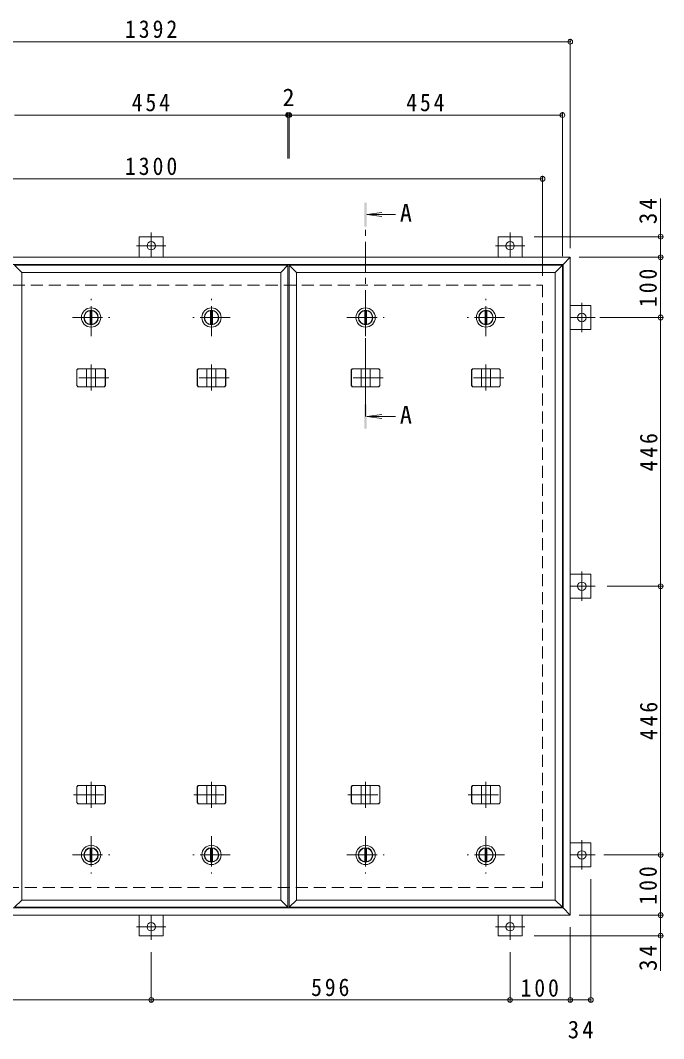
# Model space of a CAD drawing. Units: millimetres at full size, sheet at 1:10. Extents: x -2620 to 2545, y -1958 to 1408.
# Drawn here: x -1294 to -226, y -282 to 1408 of the extents above; entities that cross this region are included whole.
import ezdxf
from ezdxf.enums import TextEntityAlignment as Align

# ---------------------------------------------------------------- set-up
doc = ezdxf.new("R2010")
doc.units = ezdxf.units.MM
doc.header["$LTSCALE"] = 10
doc.header["$PDMODE"] = 32
doc.header["$PDSIZE"] = 8
doc.linetypes.add('CHAIN1', pattern=[8, 5, -1, 1, -1])
doc.linetypes.add('DASHED2', pattern=[3, 2, -1])
for name, color, linetype, lineweight in [('C-1', 2, 'Continuous', 9), ('C-2', 3, 'Continuous', 9), ('C-3', 4, 'Continuous', 9), ('C-5', 4, 'Continuous', 9), ('C-C', 2, 'Continuous', 9), ('C-E', 3, 'Continuous', 9), ('C-F', 7, 'Continuous', 9)]:
    doc.layers.add(name, color=color, linetype=linetype, lineweight=lineweight)
doc.styles.add('ＭＳ ゴシック', font='')
doc.styles.get('ＭＳ ゴシック').set_extended_font_data('MS Gothic')

msp = doc.modelspace()

# ---------------------------------------------------------------- linework, layer by layer
at = {"layer": 'C-1', "linetype": 'DASHED2'}
for p, q in [((-1726.96, 969.07), (-426.96, 969.07)), ((-426.96, 969.07), (-426.96, -30.93)), ((-426.96, -30.93), (-1726.96, -30.93))]:
    msp.add_line(p, q, dxfattribs=at)
at = {"layer": 'C-1', "linetype": 'CHAIN1'}
for p, q in [((-976.96, 884.07), (-976.96, 946.07)), ((-520.96, 884.07), (-520.96, 946.07)), ((-945.96, 915.07), (-1007.96, 915.07)), ((-489.96, 915.07), (-551.96, 915.07)), ((-1176.96, 54.07), (-1176.96, -7.93)), ((-720.96, 54.07), (-720.96, -7.93)), ((-1207.96, 23.07), (-1145.96, 23.07)), ((-751.96, 23.07), (-689.96, 23.07))]:
    msp.add_line(p, q, dxfattribs=at)
at = {"layer": 'C-1'}
for p, q in [((-978.46, 926.47), (-978.46, 903.67)), ((-975.46, 926.47), (-975.46, 903.67)), ((-522.46, 926.47), (-522.46, 903.67)), ((-519.46, 926.47), (-519.46, 903.67)), ((-1178.46, 11.67), (-1178.46, 34.47)), ((-1175.46, 11.67), (-1175.46, 34.47)), ((-722.46, 11.67), (-722.46, 34.47)), ((-719.46, 11.67), (-719.46, 34.47))]:
    msp.add_line(p, q, dxfattribs=at)
for centre, radius in [((-976.96, 915.07), 16), ((-520.96, 915.07), 16), ((-976.96, 915.07), 12), ((-976.96, 915.07), 11.5), ((-520.96, 915.07), 12), ((-520.96, 915.07), 11.5), ((-1176.96, 23.07), 16), ((-1176.96, 23.07), 12), ((-1176.96, 23.07), 11.5), ((-720.96, 23.07), 16), ((-720.96, 23.07), 12), ((-720.96, 23.07), 11.5)]:
    msp.add_circle(centre, radius, dxfattribs=at)
at = {"layer": 'C-2'}
for p, q in [((-849.96, 1002.07), (-849.96, -63.93)), ((-847.96, 1002.07), (-847.96, -63.93)), ((-393.96, 1002.07), (-393.96, -63.93)), ((-861.96, 990.07), (-861.96, -51.93)), ((-405.96, 990.07), (-405.96, -51.93)), ((-1303.96, -63.93), (-849.96, -63.93)), ((-847.96, -63.93), (-393.96, -63.93))]:
    msp.add_line(p, q, dxfattribs=at)
for points in [[(-1291.96, 990.07), (-1303.96, 1002.07), (-849.96, 1002.07)], [(-1291.96, 990.07), (-861.96, 990.07), (-849.96, 1002.07)], [(-835.96, 990.07), (-847.96, 1002.07), (-393.96, 1002.07)], [(-835.96, 990.07), (-405.96, 990.07), (-393.96, 1002.07)], [(-1291.96, 990.07), (-1291.96, -51.93), (-1303.96, -63.93)], [(-835.96, 990.07), (-835.96, -51.93), (-847.96, -63.93)], [(-1291.96, -51.93), (-861.96, -51.93), (-849.96, -63.93)], [(-835.96, -51.93), (-405.96, -51.93), (-393.96, -63.93)]]:
    msp.add_lwpolyline(points, dxfattribs=at)
at = {"layer": 'C-3', "color": 2}
for p, q in [((-1772.96, 1015.07), (-380.96, 1015.07)), ((-392.96, 1003.07), (-380.96, 1015.07)), ((-380.96, 1015.07), (-380.96, -76.93)), ((-1760.96, 1003.07), (-392.96, 1003.07)), ((-392.96, -64.93), (-392.96, 1003.07)), ((-392.96, -64.93), (-1760.96, -64.93)), ((-392.96, -64.93), (-380.96, -76.93)), ((-380.96, -76.93), (-1772.96, -76.93))]:
    msp.add_line(p, q, dxfattribs=at)
at = {"layer": 'C-3'}
for p, q in [((-1200.79, 828.07), (-1199.06, 830.07)), ((-1200.39, 828.07), (-1198.66, 830.07)), ((-1154.86, 830.07), (-1199.06, 830.07)), ((-1184.46, 800.07), (-1184.46, 830.07)), ((-1169.46, 800.07), (-1169.46, 830.07)), ((-1153.52, 828.07), (-1155.26, 830.07)), ((-1153.12, 828.07), (-1154.86, 830.07)), ((-1000.79, 828.07), (-999.06, 830.07)), ((-1000.39, 828.07), (-998.66, 830.07)), ((-954.86, 830.07), (-999.06, 830.07)), ((-984.46, 800.07), (-984.46, 830.07)), ((-969.46, 800.07), (-969.46, 830.07)), ((-953.52, 828.07), (-955.26, 830.07)), ((-953.12, 828.07), (-954.86, 830.07)), ((-744.79, 828.07), (-743.06, 830.07)), ((-744.39, 828.07), (-742.66, 830.07)), ((-698.86, 830.07), (-743.06, 830.07)), ((-728.46, 800.07), (-728.46, 830.07)), ((-713.46, 800.07), (-713.46, 830.07)), ((-697.52, 828.07), (-699.26, 830.07)), ((-697.12, 828.07), (-698.86, 830.07)), ((-544.79, 828.07), (-543.06, 830.07)), ((-544.39, 828.07), (-542.66, 830.07)), ((-498.86, 830.07), (-543.06, 830.07)), ((-528.46, 800.07), (-528.46, 830.07)), ((-513.46, 800.07), (-513.46, 830.07)), ((-497.52, 828.07), (-499.26, 830.07)), ((-497.12, 828.07), (-498.86, 830.07)), ((-1200.79, 802.07), (-1200.79, 828.07)), ((-1200.39, 828.07), (-1200.79, 828.07)), ((-1200.39, 802.07), (-1200.39, 828.07)), ((-1153.52, 802.07), (-1153.52, 828.07)), ((-1153.52, 828.07), (-1153.12, 828.07)), ((-1153.12, 802.07), (-1153.12, 828.07)), ((-1000.79, 802.07), (-1000.79, 828.07)), ((-1000.39, 828.07), (-1000.79, 828.07)), ((-1000.39, 802.07), (-1000.39, 828.07)), ((-953.52, 802.07), (-953.52, 828.07)), ((-953.52, 828.07), (-953.12, 828.07)), ((-953.12, 802.07), (-953.12, 828.07)), ((-744.79, 802.07), (-744.79, 828.07)), ((-744.39, 828.07), (-744.79, 828.07)), ((-744.39, 802.07), (-744.39, 828.07)), ((-697.52, 802.07), (-697.52, 828.07)), ((-697.52, 828.07), (-697.12, 828.07)), ((-697.12, 802.07), (-697.12, 828.07)), ((-544.79, 802.07), (-544.79, 828.07)), ((-544.39, 828.07), (-544.79, 828.07)), ((-544.39, 802.07), (-544.39, 828.07)), ((-497.52, 802.07), (-497.52, 828.07)), ((-497.52, 828.07), (-497.12, 828.07)), ((-497.12, 802.07), (-497.12, 828.07)), ((-1200.79, 802.07), (-1199.06, 800.07)), ((-1200.39, 802.07), (-1200.79, 802.07)), ((-1200.39, 802.07), (-1198.66, 800.07)), ((-1199.06, 800.07), (-1154.86, 800.07)), ((-1153.52, 802.07), (-1155.26, 800.07)), ((-1153.12, 802.07), (-1154.86, 800.07)), ((-1153.52, 802.07), (-1153.12, 802.07)), ((-1000.79, 802.07), (-999.06, 800.07)), ((-1000.39, 802.07), (-1000.79, 802.07)), ((-1000.39, 802.07), (-998.66, 800.07)), ((-999.06, 800.07), (-954.86, 800.07)), ((-953.52, 802.07), (-955.26, 800.07)), ((-953.12, 802.07), (-954.86, 800.07)), ((-953.52, 802.07), (-953.12, 802.07)), ((-744.79, 802.07), (-743.06, 800.07)), ((-744.39, 802.07), (-744.79, 802.07)), ((-744.39, 802.07), (-742.66, 800.07)), ((-743.06, 800.07), (-698.86, 800.07)), ((-697.52, 802.07), (-699.26, 800.07)), ((-697.12, 802.07), (-698.86, 800.07)), ((-697.52, 802.07), (-697.12, 802.07)), ((-544.79, 802.07), (-543.06, 800.07)), ((-544.39, 802.07), (-544.79, 802.07)), ((-544.39, 802.07), (-542.66, 800.07)), ((-543.06, 800.07), (-498.86, 800.07)), ((-497.52, 802.07), (-499.26, 800.07)), ((-497.12, 802.07), (-498.86, 800.07)), ((-497.52, 802.07), (-497.12, 802.07)), ((-1200.79, 136.07), (-1199.06, 138.07)), ((-1200.39, 136.07), (-1200.79, 136.07)), ((-1200.79, 136.07), (-1200.79, 110.07)), ((-1200.39, 136.07), (-1198.66, 138.07)), ((-1200.39, 136.07), (-1200.39, 110.07)), ((-1154.86, 138.07), (-1199.06, 138.07)), ((-1184.46, 138.07), (-1184.46, 108.07)), ((-1169.46, 138.07), (-1169.46, 108.07)), ((-1153.52, 136.07), (-1155.26, 138.07)), ((-1153.12, 136.07), (-1154.86, 138.07)), ((-1153.52, 136.07), (-1153.12, 136.07)), ((-1153.52, 136.07), (-1153.52, 110.07)), ((-1153.12, 136.07), (-1153.12, 110.07)), ((-1000.79, 136.07), (-999.06, 138.07)), ((-1000.39, 136.07), (-1000.79, 136.07)), ((-1000.79, 136.07), (-1000.79, 110.07)), ((-1000.39, 136.07), (-998.66, 138.07)), ((-1000.39, 136.07), (-1000.39, 110.07)), ((-954.86, 138.07), (-999.06, 138.07)), ((-984.46, 138.07), (-984.46, 108.07)), ((-969.46, 138.07), (-969.46, 108.07)), ((-953.52, 136.07), (-955.26, 138.07)), ((-953.12, 136.07), (-954.86, 138.07)), ((-953.52, 136.07), (-953.12, 136.07)), ((-953.52, 136.07), (-953.52, 110.07)), ((-953.12, 136.07), (-953.12, 110.07)), ((-744.79, 136.07), (-743.06, 138.07)), ((-744.39, 136.07), (-744.79, 136.07)), ((-744.79, 136.07), (-744.79, 110.07)), ((-744.39, 136.07), (-742.66, 138.07)), ((-744.39, 136.07), (-744.39, 110.07)), ((-698.86, 138.07), (-743.06, 138.07)), ((-728.46, 138.07), (-728.46, 108.07)), ((-713.46, 138.07), (-713.46, 108.07)), ((-697.52, 136.07), (-699.26, 138.07)), ((-697.12, 136.07), (-698.86, 138.07)), ((-697.52, 136.07), (-697.12, 136.07)), ((-697.52, 136.07), (-697.52, 110.07)), ((-697.12, 136.07), (-697.12, 110.07)), ((-544.79, 136.07), (-543.06, 138.07)), ((-544.39, 136.07), (-544.79, 136.07)), ((-544.79, 136.07), (-544.79, 110.07)), ((-544.39, 136.07), (-542.66, 138.07)), ((-544.39, 136.07), (-544.39, 110.07)), ((-498.86, 138.07), (-543.06, 138.07)), ((-528.46, 138.07), (-528.46, 108.07)), ((-513.46, 138.07), (-513.46, 108.07)), ((-497.52, 136.07), (-499.26, 138.07)), ((-497.12, 136.07), (-498.86, 138.07)), ((-497.52, 136.07), (-497.12, 136.07)), ((-497.52, 136.07), (-497.52, 110.07)), ((-497.12, 136.07), (-497.12, 110.07)), ((-1200.39, 110.07), (-1200.79, 110.07)), ((-1200.79, 110.07), (-1199.06, 108.07)), ((-1200.39, 110.07), (-1198.66, 108.07)), ((-1199.06, 108.07), (-1154.86, 108.07)), ((-1153.52, 110.07), (-1155.26, 108.07)), ((-1153.12, 110.07), (-1154.86, 108.07)), ((-1153.52, 110.07), (-1153.12, 110.07)), ((-1000.39, 110.07), (-1000.79, 110.07)), ((-1000.79, 110.07), (-999.06, 108.07)), ((-1000.39, 110.07), (-998.66, 108.07)), ((-999.06, 108.07), (-954.86, 108.07)), ((-953.52, 110.07), (-955.26, 108.07)), ((-953.12, 110.07), (-954.86, 108.07)), ((-953.52, 110.07), (-953.12, 110.07)), ((-744.39, 110.07), (-744.79, 110.07)), ((-744.79, 110.07), (-743.06, 108.07)), ((-744.39, 110.07), (-742.66, 108.07)), ((-743.06, 108.07), (-698.86, 108.07)), ((-697.52, 110.07), (-699.26, 108.07)), ((-697.12, 110.07), (-698.86, 108.07)), ((-697.52, 110.07), (-697.12, 110.07)), ((-544.39, 110.07), (-544.79, 110.07)), ((-544.79, 110.07), (-543.06, 108.07)), ((-544.39, 110.07), (-542.66, 108.07)), ((-543.06, 108.07), (-498.86, 108.07)), ((-497.52, 110.07), (-499.26, 108.07)), ((-497.12, 110.07), (-498.86, 108.07)), ((-497.52, 110.07), (-497.12, 110.07))]:
    msp.add_line(p, q, dxfattribs=at)
at = {"layer": 'C-3', "linetype": 'CHAIN1'}
for p, q in [((-1176.96, 837.19), (-1176.96, 793.95)), ((-976.96, 837.19), (-976.96, 793.95)), ((-720.96, 837.19), (-720.96, 793.95)), ((-520.96, 837.19), (-520.96, 793.95)), ((-1147.55, 815.07), (-1206.37, 815.07)), ((-947.55, 815.07), (-1006.37, 815.07)), ((-691.55, 815.07), (-750.37, 815.07)), ((-491.55, 815.07), (-550.37, 815.07)), ((-1176.96, 100.95), (-1176.96, 144.19)), ((-976.96, 100.95), (-976.96, 144.19)), ((-720.96, 100.95), (-720.96, 144.19)), ((-520.96, 100.95), (-520.96, 144.19)), ((-1206.37, 123.07), (-1147.55, 123.07)), ((-1006.37, 123.07), (-947.55, 123.07)), ((-750.37, 123.07), (-691.55, 123.07)), ((-550.37, 123.07), (-491.55, 123.07))]:
    msp.add_line(p, q, dxfattribs=at)
at = {"layer": 'C-5'}
for p, q in [((-718.96, 1085.89), (-694.17, 1089.15)), ((-718.96, 1085.89), (-694.17, 1082.62)), ((-718.96, 1085.89), (-671.49, 1085.89)), ((-718.96, 750.76), (-694.17, 754.02)), ((-718.96, 750.76), (-694.17, 747.5)), ((-718.96, 750.76), (-671.49, 750.76))]:
    msp.add_line(p, q, dxfattribs=at)
at = {"layer": 'C-5', "linetype": 'CHAIN1'}
msp.add_line((-720.96, 750.76), (-720.96, 1065.89), dxfattribs=at)
at = {"layer": 'C-5'}
for points in [[(-718.96, 1105.89), (-722.96, 1105.89), (-718.96, 1065.89), (-722.96, 1065.89)], [(-718.96, 730.76), (-722.96, 730.76), (-718.96, 770.76), (-722.96, 770.76)]]:
    msp.add_solid(points, dxfattribs=at)
at = {"layer": 'C-C', "linetype": 'CHAIN1'}
for p, q in [((-1176.96, 884.07), (-1176.96, 946.07)), ((-720.96, 884.07), (-720.96, 946.07)), ((-1207.96, 915.07), (-1145.96, 915.07)), ((-751.96, 915.07), (-689.96, 915.07)), ((-976.96, 54.07), (-976.96, -7.93)), ((-520.96, 54.07), (-520.96, -7.93)), ((-945.96, 23.07), (-1007.96, 23.07)), ((-489.96, 23.07), (-551.96, 23.07))]:
    msp.add_line(p, q, dxfattribs=at)
at = {"layer": 'C-C'}
for p, q in [((-1178.46, 926.47), (-1178.46, 903.67)), ((-1175.46, 926.47), (-1175.46, 903.67)), ((-722.46, 926.47), (-722.46, 903.67)), ((-719.46, 926.47), (-719.46, 903.67)), ((-978.46, 11.67), (-978.46, 34.47)), ((-975.46, 11.67), (-975.46, 34.47)), ((-522.46, 11.67), (-522.46, 34.47)), ((-519.46, 11.67), (-519.46, 34.47))]:
    msp.add_line(p, q, dxfattribs=at)
for centre, radius in [((-1176.96, 915.07), 16), ((-720.96, 915.07), 16), ((-1176.96, 915.07), 12), ((-1176.96, 915.07), 11.5), ((-720.96, 915.07), 12), ((-720.96, 915.07), 11.5), ((-976.96, 23.07), 16), ((-976.96, 23.07), 12), ((-976.96, 23.07), 11.5), ((-520.96, 23.07), 16), ((-520.96, 23.07), 12), ((-520.96, 23.07), 11.5)]:
    msp.add_circle(centre, radius, dxfattribs=at)
at = {"layer": 'C-E'}
for p, q in [((-1096.96, 1049.27), (-1056.96, 1049.27)), ((-1096.96, 1049.27), (-1096.96, 1015.07)), ((-1056.96, 1049.27), (-1056.96, 1015.07)), ((-500.96, 1049.27), (-460.96, 1049.27)), ((-500.96, 1049.27), (-500.96, 1015.07)), ((-460.96, 1049.27), (-460.96, 1015.07)), ((-346.76, 935.07), (-380.96, 935.07)), ((-346.76, 935.07), (-346.76, 895.07)), ((-346.76, 895.07), (-380.96, 895.07)), ((-346.76, 489.07), (-380.96, 489.07)), ((-346.76, 489.07), (-346.76, 449.07)), ((-346.76, 449.07), (-380.96, 449.07)), ((-346.76, 43.07), (-380.96, 43.07)), ((-346.76, 43.07), (-346.76, 3.07)), ((-346.76, 3.07), (-380.96, 3.07)), ((-1096.96, -111.13), (-1096.96, -76.93)), ((-1056.96, -111.13), (-1056.96, -76.93)), ((-500.96, -111.13), (-500.96, -76.93)), ((-460.96, -111.13), (-460.96, -76.93)), ((-1056.96, -111.13), (-1096.96, -111.13)), ((-460.96, -111.13), (-500.96, -111.13))]:
    msp.add_line(p, q, dxfattribs=at)
at = {"layer": 'C-E', "linetype": 'CHAIN1'}
for p, q in [((-1076.96, 1056.24), (-1076.96, 1015.07)), ((-480.96, 1056.24), (-480.96, 1015.07)), ((-1052.58, 1034.27), (-1101.34, 1034.27)), ((-456.58, 1034.27), (-505.34, 1034.27)), ((-361.76, 890.69), (-361.76, 939.45)), ((-339.79, 915.07), (-380.96, 915.07)), ((-361.76, 444.69), (-361.76, 493.45)), ((-339.79, 469.07), (-380.96, 469.07)), ((-361.76, -1.31), (-361.76, 47.45)), ((-339.79, 23.07), (-380.96, 23.07)), ((-1076.96, -118.1), (-1076.96, -76.93)), ((-480.96, -118.1), (-480.96, -76.93)), ((-1101.34, -96.13), (-1052.58, -96.13)), ((-505.34, -96.13), (-456.58, -96.13))]:
    msp.add_line(p, q, dxfattribs=at)
at = {"layer": 'C-E'}
for centre in [(-1076.96, 1034.27), (-480.96, 1034.27), (-361.76, 915.07), (-361.76, 469.07), (-361.76, 23.07), (-1076.96, -96.13), (-480.96, -96.13)]:
    msp.add_circle(centre, 7, dxfattribs=at)
at = {"layer": 'C-F'}
for p, q in [((-1772.96, 1372.85), (-380.96, 1372.85)), ((-380.96, 1030.07), (-380.96, 1377.85)), ((-1303.96, 1251.13), (-849.96, 1251.13)), ((-849.96, 1254.13), (-849.96, 1179.23)), ((-849.96, 1251.13), (-847.96, 1251.13)), ((-847.96, 1254.13), (-847.96, 1179.23)), ((-847.96, 1251.13), (-393.96, 1251.13)), ((-393.96, 1017.07), (-393.96, 1256.13)), ((-426.96, 984.07), (-426.96, 1150.27)), ((-1726.96, 1145.27), (-426.96, 1145.27)), ((-230.8, 1049.27), (-230.8, 1112.56)), ((-225.8, 1049.27), (-440.96, 1049.27)), ((-230.8, 1015.07), (-230.8, 1049.27)), ((-365.96, 1015.07), (-225.8, 1015.07)), ((-230.8, 915.07), (-230.8, 1015.07)), ((-332.03, 915.07), (-225.8, 915.07)), ((-230.8, 915.07), (-230.8, 469.07)), ((-227.8, 469.07), (-319.79, 469.07)), ((-230.8, 469.07), (-230.8, 23.07)), ((-325.44, 23.07), (-225.8, 23.07)), ((-230.8, -76.93), (-230.8, 23.07)), ((-346.76, -220.66), (-346.76, -16.93)), ((-365.96, -76.93), (-225.8, -76.93)), ((-230.8, -76.93), (-230.8, -111.13)), ((-380.96, -220.66), (-380.96, -96.93)), ((-225.8, -111.13), (-440.96, -111.13)), ((-230.8, -111.13), (-230.8, -169.53)), ((-1076.96, -220.66), (-1076.96, -138.1)), ((-480.96, -220.66), (-480.96, -138.1)), ((-1672.96, -217.66), (-1076.96, -217.66)), ((-1076.96, -217.66), (-480.96, -217.66)), ((-480.96, -217.66), (-380.96, -217.66)), ((-380.96, -217.66), (-346.76, -217.66))]:
    msp.add_line(p, q, dxfattribs=at)
for p in [(-380.96, 1372.85), (-849.96, 1251.13), (-847.96, 1251.13), (-393.96, 1251.13), (-426.96, 1145.27), (-230.8, 1049.27), (-230.8, 1015.07), (-230.8, 915.07), (-230.8, 469.07), (-230.8, 23.07), (-230.8, -76.93), (-230.8, -111.13), (-1076.96, -217.66), (-480.96, -217.66), (-380.96, -217.66), (-346.76, -217.66)]:
    msp.add_point(p, dxfattribs=at)

# ---------------------------------------------------------------- texts
at = {"layer": 'C-5', "color": 2, "style": 'ＭＳ ゴシック'}
for p in [(-663.93, 1065.49), (-663.93, 730.37)]:
    msp.add_text('A', height=29.33, dxfattribs=at).set_placement(p, align=Align.BOTTOM_LEFT)
at = {"layer": 'C-F', "color": 2, "style": 'ＭＳ ゴシック'}
msp.add_text('2', height=29.33, dxfattribs=at).set_placement((-858.96, 1257.13), align=Align.BOTTOM_LEFT)
at = {"layer": 'C-F', "color": 2, "char_height": 29.33, "attachment_point": 7, "style": 'ＭＳ ゴシック'}
for s, insert in [('\\T1.28;\\W0.9;1392', (-1120.71, 1378.85)), ('\\T1.27;\\W0.9;454', (-1109.46, 1257.13)), ('\\T1.27;\\W0.9;454', (-653.46, 1257.13)), ('\\T1.28;\\W0.9;1300', (-1120.71, 1151.27)), ('\\T1.27;\\W0.9;596', (-811.46, -211.66)), ('\\T1.27;\\W0.9;100', (-463.46, -212.66)), ('\\T1.27;\\W0.95;34', (-385.11, -281.89))]:
    msp.add_mtext(s, dxfattribs=dict(at, insert=insert))
at = {"layer": 'C-F', "color": 2, "char_height": 29.33, "attachment_point": 7, "rotation": 90, "style": 'ＭＳ ゴシック'}
for s, insert in [('\\T1.27;\\W0.95;34', (-236.8, 1070.06)), ('\\T1.27;\\W0.9;100', (-236.8, 932.57)), ('\\T1.27;\\W0.9;446', (-235.8, 659.57)), ('\\T1.27;\\W0.9;446', (-235.8, 213.57)), ('\\T1.27;\\W0.9;100', (-236.8, -59.43)), ('\\T1.27;\\W0.95;34', (-236.8, -169.53))]:
    msp.add_mtext(s, dxfattribs=dict(at, insert=insert))

doc.saveas('drawing.dxf')
